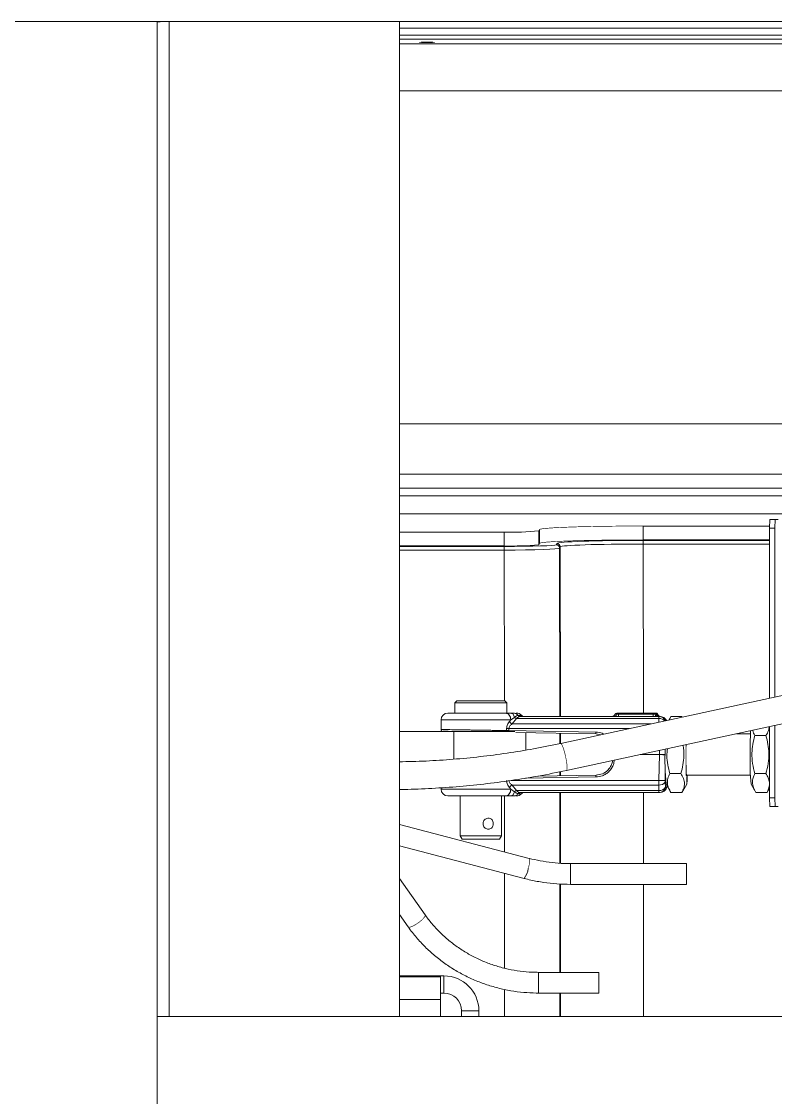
# Model space of a CAD drawing. Header units: millimetres. Extents: x -16985 to -606, y 2122 to 9380.
# Drawn here: x -13072.8 to -12854.8, y 6976 to 7287.2 of the extents above; entities that cross this region are included whole.
import ezdxf

# ---------------------------------------------------------------- set-up
doc = ezdxf.new("R2010")
doc.units = ezdxf.units.MM
for name, pattern in [('K5LT32768', [0]), ('K5LT32769', [0]), ('K5LT_THIN', [0])]:
    doc.linetypes.add(name, pattern=pattern)

msp = doc.modelspace()

# ---------------------------------------------------------------- linework, layer by layer
at = {"color": 7, "linetype": 'K5LT_THIN', "lineweight": 18}
for p, q in [((-13135.55, 7287.19), (-11818.55, 7287.19)), ((-13093.55, 7287.19), (-13033.55, 7287.19)), ((-13033.55, 6078.19), (-13033.55, 7287.19)), ((-13030.15, 6999.44), (-13030.15, 7287.19)), ((-12963.55, 7287.19), (-13030.15, 7287.19)), ((-12963.55, 6999.44), (-12963.55, 7287.19)), ((-12694.55, 7285.26), (-12963.55, 7285.26)), ((-12963.55, 7283.26), (-12518.55, 7283.26)), ((-12694.55, 7283.26), (-12963.55, 7283.26)), ((-12963.55, 7282.06), (-12518.55, 7282.06)), ((-12518.55, 7152.18), (-12963.55, 7152.18)), ((-12856.5, 7140.69), (-12856.42, 7143.19)), ((-12854.92, 7143.19), (-12856.42, 7143.19)), ((-12855, 7140.69), (-12854.92, 7143.19)), ((-12854.92, 7143.19), (-12854.02, 7143.19)), ((-12963.55, 7139.54), (-12933.21, 7139.54)), ((-12933.21, 7135.54), (-12933.21, 7139.54)), ((-12923.21, 7139.88), (-12923.02, 7140.25)), ((-12923.21, 7139.88), (-12923.21, 7135.88)), ((-12923.02, 7136.25), (-12923.02, 7140.25)), ((-12893.03, 7141.28), (-12893.03, 7137.28)), ((-12893.03, 7141.28), (-12856.48, 7141.28)), ((-12856.5, 7140.69), (-12855, 7140.69)), ((-12856.5, 7091.44), (-12856.5, 7140.69)), ((-12855, 7091.76), (-12855, 7140.69)), ((-12893.03, 7137.28), (-12856.5, 7137.28)), ((-12893.02, 7137.11), (-12893.02, 7136.07)), ((-12963.55, 7135.54), (-12933.21, 7135.54)), ((-12933.21, 7135.36), (-12933.21, 7134.33)), ((-12923.21, 7135.88), (-12923.02, 7136.25)), ((-12918.21, 7135.88), (-12918.02, 7136.25)), ((-12917.02, 7135.25), (-12917.21, 7134.88)), ((-12789.58, 7105.89), (-12916.9, 7078.39)), ((-12915.22, 7070.57), (-12789.59, 7097.7)), ((-12946.89, 7090.69), (-12947.49, 7090.09)), ((-12947.49, 7090.09), (-12947.49, 7087.19)), ((-12937.23, 7090.09), (-12947.49, 7090.09)), ((-12937.45, 7090.69), (-12946.89, 7090.69)), ((-12933.09, 7090.69), (-12937.45, 7090.69)), ((-12932.49, 7090.09), (-12937.23, 7090.09)), ((-12932.49, 7090.09), (-12933.09, 7090.69)), ((-12932.49, 7087.23), (-12932.49, 7090.09)), ((-12932.84, 7087.19), (-12949.48, 7087.19)), ((-12932.59, 7087.12), (-12932.84, 7087.19)), ((-12931.33, 7087.19), (-12932.57, 7087.15)), ((-12930.6, 7087.19), (-12931.34, 7087.19)), ((-12929.77, 7087.19), (-12929.75, 7087.19)), ((-12900.7, 7087.19), (-12900.45, 7087.19)), ((-12900.13, 7087.19), (-12900.45, 7087.19)), ((-12900.15, 7086.85), (-12890.15, 7086.85)), ((-12890.14, 7087.19), (-12900.13, 7087.19)), ((-12890.15, 7086.85), (-12889.57, 7086.85)), ((-12889.81, 7087.19), (-12890.14, 7087.19)), ((-12889.81, 7087.19), (-12889.63, 7087.19)), ((-12889.57, 7086.85), (-12889.25, 7086.85)), ((-12889.34, 7087.19), (-12889.36, 7087.19)), ((-12889.06, 7086.85), (-12888.87, 7086.85)), ((-12951.49, 7085.19), (-12951.49, 7082.43)), ((-12931.7, 7084.74), (-12931.33, 7085.19)), ((-12931.33, 7085.19), (-12930.27, 7085.93)), ((-12929.7, 7085.6), (-12930.96, 7084.03)), ((-12888.54, 7085.6), (-12929.7, 7085.6)), ((-12928.69, 7086.18), (-12928.75, 7086.21)), ((-12928.56, 7086.19), (-12901.26, 7086.19)), ((-12890.18, 7086.17), (-12900.17, 7086.17)), ((-12888.49, 7086.19), (-12889.08, 7086.19)), ((-12888.47, 7086.19), (-12888.71, 7086.23)), ((-12888.47, 7086.19), (-12888.49, 7086.19)), ((-12888.22, 7086.22), (-12888.41, 7086.31)), ((-12888.02, 7086.18), (-12888.22, 7086.18)), ((-12888.05, 7086.18), (-12888.02, 7086.18)), ((-12885.23, 7085.82), (-12885.61, 7085.15)), ((-12885.02, 7086.16), (-12885.52, 7085.17)), ((-12881.82, 7086.16), (-12885.02, 7086.16)), ((-12881.82, 7086.16), (-12881.75, 7085.98)), ((-12881.73, 7085.99), (-12881.82, 7086.16)), ((-12855, 7062.69), (-12855, 7083.58)), ((-12947.79, 7081.82), (-12963.55, 7081.82)), ((-12930.18, 7081.82), (-12947.79, 7081.82)), ((-12945.99, 7081.84), (-12945.99, 7081.82)), ((-12932.55, 7082.11), (-12932.53, 7082.72)), ((-12931.85, 7082.69), (-12931.87, 7082.11)), ((-12906.69, 7081.67), (-12931.87, 7082.11)), ((-12929.82, 7081.55), (-12906.68, 7081.15)), ((-12926.99, 7076.47), (-12926.99, 7081.5)), ((-12906.68, 7081.15), (-12905.38, 7080.88)), ((-12862.04, 7081.19), (-12866.07, 7081.19)), ((-12860.75, 7080.67), (-12857.55, 7080.67)), ((-12856.5, 7062.69), (-12856.5, 7083.25)), ((-12888.55, 7067.68), (-12888.3, 7075.17)), ((-12888.3, 7075.17), (-12888.3, 7075.2)), ((-12906.68, 7069.22), (-12923.55, 7068.93)), ((-12882.13, 7069.7), (-12885.34, 7069.7)), ((-12880.48, 7069.19), (-12880.42, 7069.19)), ((-12880.48, 7069.19), (-12862.04, 7069.19)), ((-12860.75, 7069.7), (-12857.55, 7069.7)), ((-12951.49, 7065.57), (-12951.49, 7065.19)), ((-12931.33, 7065.19), (-12931.7, 7065.63)), ((-12930.27, 7064.44), (-12931.33, 7065.19)), ((-12930.96, 7066.34), (-12888.53, 7066.34)), ((-12930.96, 7066.34), (-12929.7, 7064.77)), ((-12929.7, 7064.77), (-12888.54, 7064.77)), ((-12888.53, 7066.34), (-12888.54, 7064.77)), ((-12886.59, 7065.75), (-12886.64, 7067.2)), ((-12886.26, 7065.61), (-12886.57, 7065.61)), ((-12886.44, 7066.65), (-12885.23, 7064.56)), ((-12886.23, 7066.3), (-12886.25, 7065.75)), ((-12881.61, 7064.55), (-12880.41, 7066.65)), ((-12861.85, 7066.65), (-12860.64, 7064.55)), ((-12857.03, 7064.56), (-12856.5, 7065.47)), ((-12932.84, 7063.19), (-12949.48, 7063.19)), ((-12945.99, 7063.19), (-12945.99, 7051.69)), ((-12933.99, 7051.69), (-12933.99, 7063.19)), ((-12932.84, 7063.19), (-12932.58, 7063.26)), ((-12932.58, 7063.22), (-12931.33, 7063.19)), ((-12931.34, 7063.19), (-12930.6, 7063.19)), ((-12929.95, 7063.19), (-12930.6, 7063.19)), ((-12928.74, 7064.16), (-12928.68, 7064.2)), ((-12888.49, 7064.19), (-12928.56, 7064.19)), ((-12888.49, 7064.19), (-12888.18, 7064.19)), ((-12885.02, 7064.22), (-12881.82, 7064.22)), ((-12881.82, 7064.22), (-12881.64, 7064.57)), ((-12857.23, 7064.22), (-12860.44, 7064.22)), ((-12857.05, 7064.57), (-12857.23, 7064.22)), ((-12856.42, 7060.19), (-12856.5, 7062.69)), ((-12856.5, 7062.69), (-12855, 7062.69)), ((-12854.92, 7060.19), (-12855, 7062.69)), ((-12856.42, 7060.19), (-12854.92, 7060.19)), ((-12854.02, 7060.19), (-12854.92, 7060.19)), ((-12925.98, 7045.15), (-12963.55, 7054.97)), ((-12945.99, 7051.69), (-12945.41, 7050.69)), ((-12945.99, 7051.69), (-12937.78, 7051.69)), ((-12945.41, 7050.69), (-12934.57, 7050.69)), ((-12937.78, 7051.69), (-12933.99, 7051.69)), ((-12934.57, 7050.69), (-12933.99, 7051.69)), ((-12963.55, 7048.77), (-12927.5, 7039.35)), ((-12880.55, 7043.63), (-12914.07, 7043.63)), ((-12880.55, 7040.63), (-12880.55, 7043.63)), ((-12880.55, 7037.63), (-12880.55, 7040.63)), ((-12956.09, 7028.79), (-12963.55, 7039.31)), ((-12914.07, 7037.63), (-12880.55, 7037.63)), ((-12963.55, 7028.94), (-12960.98, 7025.32)), ((-12905.85, 7012.18), (-12923.29, 7012.18)), ((-12905.85, 7009.18), (-12905.85, 7012.18)), ((-12951.65, 7011.17), (-12963.55, 7011.17)), ((-12951.65, 7010.91), (-12951.65, 7011.17)), ((-12951.65, 7011.17), (-12950.65, 7011.17)), ((-12951.65, 7010.91), (-12951.65, 7004.29)), ((-12950.65, 7011.17), (-12950.65, 7006.17)), ((-12905.85, 7006.18), (-12905.85, 7009.18)), ((-12951.65, 7006.17), (-12950.65, 7006.17)), ((-12923.29, 7006.18), (-12905.85, 7006.18)), ((-12951.65, 7004.29), (-12963.55, 7004.29)), ((-12951.65, 7004.29), (-12951.65, 6999.44)), ((-11818.45, 6999.44), (-13033.55, 6999.44)), ((-13033.55, 6999.44), (-13033.55, 6939.5)), ((-12963.55, 6999.44), (-13030.15, 6999.44)), ((-12945.55, 7001.07), (-12945.55, 6999.44)), ((-12945.55, 7001.07), (-12940.55, 7001.07)), ((-12940.55, 7001.07), (-12940.55, 6999.44))]:
    msp.add_line(p, q, dxfattribs=at)
at = {"color": 8, "linetype": 'K5LT32768', "lineweight": 15, "true_color": 0x808080}
for p, q in [((-12963.55, 7280.71), (-12518.55, 7280.71)), ((-12963.55, 7267.16), (-12518.55, 7267.16)), ((-12963.55, 7170.85), (-12518.55, 7170.85)), ((-12963.55, 7156.25), (-12518.55, 7156.25)), ((-12518.55, 7150.01), (-12963.55, 7150.01)), ((-12963.55, 7144.81), (-12818.34, 7144.81)), ((-12893.02, 7137.11), (-12856.5, 7137.11)), ((-12963.55, 7135.36), (-12933.21, 7135.36)), ((-12933.21, 7134.33), (-12963.55, 7134.33)), ((-12933.18, 7090.69), (-12933.21, 7134.33)), ((-12917.21, 7134.88), (-12917.18, 7086.19)), ((-12916.99, 7086.19), (-12917.02, 7135.25)), ((-12893.02, 7136.07), (-12892.99, 7087.19)), ((-12856.5, 7136.07), (-12893.02, 7136.07)), ((-12929.24, 7086.52), (-12928.23, 7086.52)), ((-12901.17, 7086.85), (-12900.72, 7086.85)), ((-12931.33, 7085.19), (-12951.49, 7085.19)), ((-12890.79, 7084.03), (-12930.96, 7084.03)), ((-12888.53, 7084.52), (-12888.54, 7085.6)), ((-12947.79, 7073.86), (-12947.79, 7081.82)), ((-12897.01, 7082.69), (-12931.85, 7082.69)), ((-12917.18, 7081.33), (-12917.17, 7078.34)), ((-12916.99, 7078.38), (-12916.99, 7081.33)), ((-12893.93, 7075.17), (-12888.3, 7075.17)), ((-12893.77, 7075.2), (-12888.3, 7075.2)), ((-12888.3, 7075.2), (-12888.34, 7076.38)), ((-12906.69, 7068.71), (-12927.09, 7068.35)), ((-12917.17, 7070.19), (-12917.17, 7069.04)), ((-12916.98, 7069.04), (-12916.98, 7070.22)), ((-12915.16, 7070.6), (-12915.21, 7070.57)), ((-12951.49, 7065.19), (-12931.33, 7065.19)), ((-12931.15, 7067.68), (-12888.55, 7067.68)), ((-12933.15, 7047.03), (-12933.16, 7063.19)), ((-12928.23, 7063.85), (-12929.24, 7063.85)), ((-12917.16, 7064.19), (-12917.15, 7043.76)), ((-12916.97, 7043.75), (-12916.98, 7064.19)), ((-12892.98, 7064.19), (-12892.97, 7043.63)), ((-12914.07, 7040.63), (-12914.07, 7043.63)), ((-12933.13, 7013.4), (-12933.15, 7040.82)), ((-12914.07, 7037.63), (-12914.07, 7040.63)), ((-12917.15, 7037.75), (-12917.13, 7012.18)), ((-12916.95, 7012.18), (-12916.96, 7037.74)), ((-12892.96, 7037.63), (-12892.94, 6999.44)), ((-12923.29, 7009.18), (-12923.29, 7012.18)), ((-12951.65, 7010.91), (-12963.55, 7010.91)), ((-12923.29, 7006.18), (-12923.29, 7009.18)), ((-12933.12, 6999.44), (-12933.13, 7007.25)), ((-12917.13, 7006.18), (-12917.13, 6999.44)), ((-12916.94, 6999.44), (-12916.94, 7006.18))]:
    msp.add_line(p, q, dxfattribs=at)
at = {"color": 7, "linetype": 'K5LT_THIN', "const_width": 0.18}
msp.add_lwpolyline([(-12955.55, 7281.28), (-12956.36, 7281.27), (-12957.04, 7281.25), (-12957.49, 7281.23), (-12957.65, 7281.19), (-12957.49, 7281.15), (-12957.04, 7281.12), (-12956.36, 7281.11), (-12955.55, 7281.1), (-12954.75, 7281.11), (-12954.07, 7281.12), (-12953.61, 7281.15), (-12953.45, 7281.19), (-12953.61, 7281.23), (-12954.07, 7281.25), (-12954.75, 7281.27)], close=True, dxfattribs=at)
for points in [[(-12923.02, 7140.25), (-12922.78, 7140.37), (-12922.17, 7140.48), (-12921.21, 7140.59), (-12919.89, 7140.7), (-12918.25, 7140.8), (-12916.3, 7140.89), (-12914.06, 7140.98), (-12911.56, 7141.06), (-12908.83, 7141.12), (-12905.91, 7141.18), (-12902.83, 7141.22), (-12899.63, 7141.26), (-12896.35, 7141.27), (-12893.03, 7141.28)], [(-12893.03, 7137.28), (-12896.35, 7137.28), (-12899.63, 7137.26), (-12902.83, 7137.23), (-12905.91, 7137.18), (-12908.83, 7137.13), (-12911.56, 7137.06), (-12914.06, 7136.98), (-12916.3, 7136.9), (-12918.25, 7136.8), (-12919.89, 7136.7), (-12921.21, 7136.6), (-12922.17, 7136.48), (-12922.78, 7136.37), (-12923.02, 7136.25)], [(-12880.22, 7069.19), (-12880.23, 7068.99), (-12880.27, 7067.93), (-12880.32, 7067.17), (-12880.38, 7066.74), (-12880.44, 7066.65), (-12880.49, 7066.91), (-12880.55, 7067.51), (-12880.6, 7068.43), (-12880.64, 7069.62), (-12880.67, 7071.04), (-12880.69, 7072.63), (-12880.71, 7074.32), (-12880.71, 7076.05), (-12880.69, 7077.75), (-12880.69, 7078.03)], [(-12880.61, 7078.05), (-12880.62, 7076.68), (-12880.63, 7075.19)], [(-12880.62, 7075.19), (-12880.62, 7076.68), (-12880.6, 7078.05)], [(-12880.63, 7075.19), (-12880.62, 7073.69), (-12880.61, 7072.28), (-12880.58, 7071.04), (-12880.54, 7070.04), (-12880.5, 7069.34), (-12880.45, 7068.98), (-12880.4, 7068.98), (-12880.36, 7069.19)]]:
    msp.add_lwpolyline(points, dxfattribs=at)
at = {"color": 8, "linetype": 'K5LT32769', "true_color": 0x808080, "const_width": 0.18}
for points in [[(-12916.9, 7078.39), (-12916.87, 7078.39), (-12916.65, 7078.2), (-12916.38, 7077.67), (-12916.08, 7076.86), (-12915.77, 7075.84), (-12915.5, 7074.7), (-12915.27, 7073.54), (-12915.11, 7072.46), (-12915.04, 7071.57), (-12915.05, 7070.93), (-12915.16, 7070.6)], [(-12926.26, 7042.19), (-12926.03, 7043.18), (-12925.89, 7044.07), (-12925.85, 7044.73), (-12925.92, 7045.1), (-12925.98, 7045.15)], [(-12957.82, 7026.69), (-12957.05, 7027.33), (-12956.46, 7027.93), (-12956.12, 7028.43), (-12956.07, 7028.76), (-12956.09, 7028.79)], [(-12960.98, 7025.32), (-12960.75, 7025.22), (-12960.24, 7025.32), (-12959.52, 7025.62), (-12958.68, 7026.1), (-12957.82, 7026.69)]]:
    msp.add_lwpolyline(points, dxfattribs=at)
at = {"color": 7, "linetype": 'K5LT_THIN', "lineweight": 18}
for centre, radius, start, end in [((-13031, 7267.65), 19.56, 87.5139, 97.4963), ((-12930.77, 7214.37), 74.88, 268.1337, 275.7948), ((-12930.77, 7210.37), 74.88, 268.1337, 275.7948), ((-12918.21, 7134.88), 1, 0.054, 89.9722), ((-12918.02, 7135.25), 1, 0.054, 89.9722), ((-12949.49, 7085.19), 2, 90, 180), ((-12929.73, 7085.19), 2, 41.8103, 90), ((-12927.49, 7087.19), 1, 221.8103, 270), ((-12902.11, 7087.19), 1, 270, 340.5288), ((-12900.7, 7086.69), 0.5, 90, 160.5288), ((-12878.48, 7085.32), 10.06, 175.9172, 178.3893), ((-12888.14, 7086.05), 0.377, 158.7014, 182.3326), ((-12888.49, 7084.19), 2, 21.7967, 89.991), ((-12888.18, 7084.19), 2, 23.7061, 89.9919), ((-12902.82, 7081.47), 3.88, 177.0446, 184.7009), ((-12693.8, 7075.8), 168.32, 177.8685, 180.2103), ((-12804.89, 7073.82), 81.86, 177.9636, 185.026), ((-12793.56, 7073.06), 68.59, 178.227, 185.3659), ((-12949.49, 7065.19), 2, 180, 270), ((-12833.27, 7067.74), 55.29, 180.0537, 180.8079), ((-12887.29, 7096.72), 29.06, 267.5038, 271.2534), ((-12855, 7067.41), 33.55, 180.7691, 181.8227), ((-12888.35, 7066.83), 2.07, 264.7885, 328.3318), ((-12878.48, 7065.06), 10.06, 181.6103, 184.083), ((-12888.37, 7068.48), 2.14, 265.5782, 323.5177), ((-12888.49, 7066.19), 2, 270.0099, 343.246), ((-12888.18, 7066.19), 2, 270.0102, 343.2456), ((-12929.73, 7065.19), 2, 270, 318.1897), ((-12927.49, 7063.19), 1, 90, 138.1897), ((-12888.14, 7064.32), 0.377, 177.6673, 201.2987), ((-12950.65, 7001.07), 10.1, 0, 90), ((-12950.65, 7001.07), 5.1, 0, 90)]:
    msp.add_arc(centre, radius, start, end, dxfattribs=at)
at = {"color": 8, "linetype": 'K5LT32768', "lineweight": 15, "true_color": 0x808080}
for centre, radius, start, end in [((-12888.41, 7083.32), 2.29, 43.8577, 93.1325), ((-12931.34, 7042.72), 5.11, 318.6946, 354.0285)]:
    msp.add_arc(centre, radius, start, end, dxfattribs=at)
at = {"color": 7, "linetype": 'K5LT_THIN', "lineweight": 18}
for centre, major_axis, ratio, start_param, end_param in [((-12893.02, 7136.24), (25, 0), 0.034899, 1.570796, 3.12415), ((-12933.21, 7135.89), (15, 0), 0.034899, -1.570796, -0.017443), ((-12933.21, 7134.89), (16, 0), 0.034899, -1.570798, -0.017444), ((-12893.02, 7135.24), (24, 0), 0.034899, 1.570797, 3.124151), ((-12886.69, 7121.02), (-0.07, 57.31), 0.00116, 2.641017, 2.768178)]:
    msp.add_ellipse(centre, major_axis=major_axis, ratio=ratio, start_param=start_param, end_param=end_param, dxfattribs=at)
at = {"color": 8, "linetype": 'K5LT32768', "lineweight": 15, "true_color": 0x808080}
for points, knots in [([(-12931.33, 7085.19), (-12931.36, 7085.45), (-12931.4, 7085.97), (-12931.75, 7086.63), (-12932.17, 7087.04), (-12932.48, 7087.1), (-12932.59, 7087.12)], [0, 0, 0, 0, 0.280977, 0.561955, 0.842932, 1, 1, 1, 1]), ([(-12888.71, 7086.23), (-12888.72, 7086.23), (-12888.8, 7086.25), (-12888.95, 7086.36), (-12889.14, 7086.57), (-12889.21, 7086.76), (-12889.25, 7086.85)], [0, 0, 0, 0, 0.005294, 0.336863, 0.668431, 1, 1, 1, 1]), ([(-12932.55, 7082.11), (-12933.36, 7082.12), (-12934.63, 7082.14), (-12936.72, 7082.18), (-12938.49, 7082.2), (-12940.24, 7082.23), (-12941.75, 7082.26), (-12943.09, 7082.28), (-12944.14, 7082.3), (-12944.78, 7082.31), (-12945, 7082.31), (-12945.04, 7082.31), (-12945.1, 7082.32), (-12945.24, 7082.32), (-12945.47, 7082.32), (-12945.93, 7082.33), (-12946.78, 7082.34), (-12948.27, 7082.37), (-12949.65, 7082.39), (-12950.63, 7082.41), (-12951.36, 7082.42), (-12951.43, 7082.43), (-12951.48, 7082.43)], [0, 0, 0, 0, 0.112309, 0.17801, 0.249993, 0.317633, 0.374911, 0.421818, 0.472705, 0.50025, 0.500514, 0.500786, 0.504591, 0.508926, 0.517555, 0.534646, 0.568155, 0.632467, 0.750186, 0.814062, 0.877042, 1, 1, 1, 1]), ([(-12904.4, 7081.09), (-12904.55, 7081.17), (-12905.25, 7081.55), (-12906.06, 7081.61), (-12906.69, 7081.67)], [0, 0, 0, 0, 0.217166, 1, 1, 1, 1]), ([(-12906.69, 7068.71), (-12906.06, 7068.78), (-12905.05, 7068.89), (-12903.78, 7069.55), (-12902.84, 7070.31), (-12902.1, 7071.26), (-12901.54, 7072.35), (-12901.45, 7073.14), (-12901.4, 7073.56)], [0, 0, 0, 0, 0.238725, 0.383202, 0.540023, 0.697314, 0.842841, 1, 1, 1, 1]), ([(-12932.58, 7063.26), (-12932.47, 7063.28), (-12932.17, 7063.33), (-12931.75, 7063.74), (-12931.4, 7064.4), (-12931.36, 7064.92), (-12931.33, 7065.19)], [0, 0, 0, 0, 0.152632, 0.435088, 0.717544, 1, 1, 1, 1])]:
    msp.add_open_spline(points, degree=3, knots=knots, dxfattribs=at)
at = {"color": 7, "linetype": 'K5LT_THIN', "lineweight": 18}
for points, knots in [([(-12930.27, 7085.93), (-12930.31, 7086.1), (-12930.41, 7086.45), (-12930.67, 7086.85), (-12930.99, 7087.13), (-12931.22, 7087.17), (-12931.34, 7087.19)], [0, 0, 0, 0, 0.233555, 0.484967, 0.744399, 1, 1, 1, 1]), ([(-12930.27, 7085.93), (-12930.09, 7086.08), (-12929.71, 7086.41), (-12929.4, 7086.48), (-12929.24, 7086.52)], [0, 0, 0, 0, 0.454488, 1, 1, 1, 1]), ([(-12900.72, 7086.85), (-12900.64, 7086.85), (-12900.46, 7086.85), (-12900.26, 7086.85), (-12900.15, 7086.85)], [0, 0, 0, 0, 0.458692, 1, 1, 1, 1]), ([(-12889.63, 7087.19), (-12889.59, 7087.18), (-12889.51, 7087.17), (-12889.39, 7087.1), (-12889.3, 7086.99), (-12889.26, 7086.9), (-12889.25, 7086.85)], [0, 0, 0, 0, 0.250002, 0.500004, 0.750005, 1, 1, 1, 1]), ([(-12888.87, 7086.85), (-12888.89, 7086.9), (-12888.93, 7086.99), (-12889.04, 7087.1), (-12889.18, 7087.17), (-12889.29, 7087.18), (-12889.34, 7087.19)], [0, 0, 0, 0, 0.250001, 0.500001, 0.75, 1, 1, 1, 1]), ([(-12889.25, 7086.85), (-12889.19, 7086.85), (-12889.09, 7086.85), (-12889.07, 7086.85), (-12889.06, 7086.85)], [0, 0, 0, 0, 0.50735, 1, 1, 1, 1]), ([(-12932.53, 7082.72), (-12932.51, 7082.92), (-12932.47, 7083.31), (-12932.21, 7084.05), (-12931.9, 7084.46), (-12931.7, 7084.74)], [0, 0, 0, 0, 0.245673, 0.503207, 1, 1, 1, 1]), ([(-12930.96, 7084.03), (-12931.17, 7083.86), (-12931.49, 7083.59), (-12931.78, 7083.09), (-12931.83, 7082.82), (-12931.85, 7082.69)], [0, 0, 0, 0, 0.526457, 0.779528, 1, 1, 1, 1]), ([(-12931.7, 7084.74), (-12931.66, 7084.67), (-12931.58, 7084.53), (-12931.39, 7084.33), (-12931.18, 7084.15), (-12931.03, 7084.07), (-12930.96, 7084.03)], [0, 0, 0, 0, 0.242868, 0.496543, 0.752043, 1, 1, 1, 1]), ([(-12930.27, 7085.93), (-12930.18, 7085.86), (-12930.01, 7085.72), (-12929.8, 7085.64), (-12929.7, 7085.6)], [0, 0, 0, 0, 0.503669, 1, 1, 1, 1]), ([(-12928.56, 7086.19), (-12928.74, 7086.16), (-12929.11, 7086.1), (-12929.5, 7085.77), (-12929.7, 7085.6)], [0, 0, 0, 0, 0.485804, 1, 1, 1, 1]), ([(-12900.17, 7086.17), (-12900.37, 7086.18), (-12900.75, 7086.18), (-12901.1, 7086.18), (-12901.26, 7086.19)], [0, 0, 0, 0, 0.515545, 1, 1, 1, 1]), ([(-12889.08, 7086.19), (-12889.25, 7086.18), (-12889.61, 7086.18), (-12889.99, 7086.18), (-12890.18, 7086.17)], [0, 0, 0, 0, 0.484628, 1, 1, 1, 1]), ([(-12888.22, 7086.18), (-12888.24, 7086.18), (-12888.27, 7086.18), (-12888.4, 7086.18), (-12888.47, 7086.19)], [0, 0, 0, 0, 0.514665, 1, 1, 1, 1]), ([(-12886.35, 7084.99), (-12886.35, 7084.99), (-12886.41, 7085.25), (-12886.7, 7085.6), (-12887.06, 7085.82), (-12887.2, 7085.9)], [0, 0, 0, 0, 0.003059, 0.618259, 1, 1, 1, 1]), ([(-12951.49, 7082.45), (-12951.48, 7082.38), (-12951.48, 7082.28), (-12951.42, 7082.16), (-12951.37, 7082.11), (-12951.35, 7082.08)], [0, 0, 0, 0, 0.478117, 0.736209, 1, 1, 1, 1]), ([(-12950.99, 7081.93), (-12950.99, 7081.93), (-12951.18, 7081.93), (-12950.72, 7081.92), (-12949.55, 7081.9), (-12947.66, 7081.87), (-12946, 7081.84), (-12945.26, 7081.82)], [0, 0, 0, 0, 0.000103, 0.26185, 0.523608, 0.785391, 1, 1, 1, 1]), ([(-12931.87, 7082.11), (-12931.93, 7082.11), (-12932.05, 7082.11), (-12932.23, 7082.11), (-12932.4, 7082.11), (-12932.5, 7082.11), (-12932.55, 7082.11)], [0, 0, 0, 0, 0.250009, 0.499929, 0.749884, 1, 1, 1, 1]), ([(-12931.85, 7082.69), (-12931.91, 7082.69), (-12932.03, 7082.7), (-12932.21, 7082.71), (-12932.38, 7082.71), (-12932.48, 7082.72), (-12932.53, 7082.72)], [0, 0, 0, 0, 0.247849, 0.5, 0.752151, 1, 1, 1, 1]), ([(-12860.75, 7069.7), (-12861, 7070.65), (-12861.49, 7072.58), (-12861.67, 7075.43), (-12861.41, 7078.16), (-12860.97, 7079.83), (-12860.75, 7080.67)], [0, 0, 0, 0, 0.264614, 0.534966, 0.765352, 1, 1, 1, 1]), ([(-12860.75, 7080.67), (-12861.01, 7081.15), (-12861.29, 7081.65), (-12861.32, 7082.18), (-12861.32, 7082.21)], [0, 0, 0, 0, 0.934288, 1, 1, 1, 1]), ([(-12857.55, 7080.67), (-12857.26, 7081.15), (-12856.76, 7081.99), (-12856.65, 7082.85), (-12856.61, 7083.23)], [0, 0, 0, 0, 0.567113, 1, 1, 1, 1]), ([(-12857.55, 7069.7), (-12857.3, 7070.65), (-12856.81, 7072.58), (-12856.63, 7075.43), (-12856.89, 7078.16), (-12857.33, 7079.83), (-12857.55, 7080.67)], [0, 0, 0, 0, 0.264614, 0.534966, 0.765352, 1, 1, 1, 1]), ([(-12916.9, 7078.39), (-12918.23, 7078.11), (-12922.09, 7077.3), (-12928.55, 7076.14), (-12936.29, 7075), (-12944.07, 7074.12), (-12951.9, 7073.5), (-12958.4, 7073.15), (-12962.29, 7073.11), (-12963.55, 7073.1)], [0, 0, 0, 0, 0.087107, 0.253572, 0.420045, 0.586517, 0.752987, 0.919456, 1, 1, 1, 1]), ([(-12881.5, 7077.85), (-12881.5, 7077.84), (-12881.27, 7076.84), (-12881.24, 7074.94), (-12881.47, 7072.22), (-12881.91, 7070.55), (-12882.13, 7069.7)], [0, 0, 0, 0, 0.006854, 0.371967, 0.683106, 1, 1, 1, 1]), ([(-12886.04, 7076.87), (-12886.11, 7076.18), (-12886.26, 7074.64), (-12885.98, 7072.22), (-12885.56, 7070.54), (-12885.34, 7069.7)], [0, 0, 0, 0, 0.286762, 0.640114, 1, 1, 1, 1]), ([(-12901.87, 7073.46), (-12901.88, 7073.31), (-12901.93, 7072.82), (-12902.32, 7071.84), (-12903.21, 7070.56), (-12904.77, 7069.47), (-12906.05, 7069.3), (-12906.68, 7069.22)], [0, 0, 0, 0, 0.06208, 0.21305, 0.44735, 0.731298, 1, 1, 1, 1]), ([(-12963.55, 7065.07), (-12963.42, 7065.07), (-12960.61, 7065.09), (-12955.12, 7065.3), (-12947.11, 7065.81), (-12939.13, 7066.6), (-12931.19, 7067.64), (-12923.21, 7068.93), (-12917.91, 7070.02), (-12915.22, 7070.57)], [0, 0, 0, 0, 0.008301, 0.172528, 0.336764, 0.501002, 0.665241, 0.829481, 1, 1, 1, 1]), ([(-12885.34, 7069.7), (-12885.56, 7069.23), (-12886, 7068.26), (-12886.1, 7066.84), (-12885.75, 7065.47), (-12885.27, 7064.64), (-12885.02, 7064.22)], [0, 0, 0, 0, 0.264614, 0.534966, 0.765352, 1, 1, 1, 1]), ([(-12882.13, 7069.7), (-12881.86, 7069.23), (-12881.31, 7068.26), (-12881.05, 7066.84), (-12881.24, 7065.47), (-12881.62, 7064.64), (-12881.82, 7064.22)], [0, 0, 0, 0, 0.264614, 0.534966, 0.765352, 1, 1, 1, 1]), ([(-12860.44, 7064.22), (-12860.71, 7064.69), (-12861.26, 7065.66), (-12861.52, 7067.08), (-12861.34, 7068.44), (-12860.95, 7069.28), (-12860.75, 7069.7)], [0, 0, 0, 0, 0.264614, 0.534966, 0.765352, 1, 1, 1, 1]), ([(-12857.23, 7064.22), (-12857.02, 7064.69), (-12856.58, 7065.66), (-12856.48, 7067.08), (-12856.82, 7068.44), (-12857.3, 7069.28), (-12857.55, 7069.7)], [0, 0, 0, 0, 0.264614, 0.534966, 0.765352, 1, 1, 1, 1]), ([(-12931.7, 7065.63), (-12931.91, 7065.91), (-12932.22, 7066.33), (-12932.47, 7067.06), (-12932.51, 7067.46), (-12932.53, 7067.65)], [0, 0, 0, 0, 0.501761, 0.756675, 1, 1, 1, 1]), ([(-12931.85, 7067.68), (-12931.83, 7067.56), (-12931.78, 7067.28), (-12931.49, 7066.78), (-12931.17, 7066.52), (-12930.96, 7066.34)], [0, 0, 0, 0, 0.21837, 0.468586, 1, 1, 1, 1]), ([(-12930.96, 7066.34), (-12931.03, 7066.3), (-12931.18, 7066.22), (-12931.39, 7066.05), (-12931.58, 7065.85), (-12931.66, 7065.7), (-12931.7, 7065.63)], [0, 0, 0, 0, 0.247957, 0.503457, 0.757132, 1, 1, 1, 1]), ([(-12930.27, 7064.44), (-12930.18, 7064.51), (-12930, 7064.65), (-12929.8, 7064.73), (-12929.7, 7064.77)], [0, 0, 0, 0, 0.510777, 1, 1, 1, 1]), ([(-12929.7, 7064.77), (-12929.5, 7064.6), (-12929.11, 7064.27), (-12928.74, 7064.21), (-12928.56, 7064.19)], [0, 0, 0, 0, 0.513457, 1, 1, 1, 1]), ([(-12886.91, 7064.67), (-12886.8, 7064.76), (-12886.52, 7065.01), (-12886.3, 7065.36), (-12886.27, 7065.61), (-12886.27, 7065.62)], [0, 0, 0, 0, 0.364923, 0.967322, 1, 1, 1, 1]), ([(-12886.64, 7067.2), (-12886.64, 7067.26), (-12886.65, 7067.39), (-12886.65, 7067.56), (-12886.65, 7067.65), (-12886.65, 7067.66)], [0, 0, 0, 0, 0.46546, 0.93092, 1, 1, 1, 1]), ([(-12886.57, 7065.61), (-12886.58, 7065.62), (-12886.58, 7065.63), (-12886.59, 7065.71), (-12886.59, 7065.75)], [0, 0, 0, 0, 0.479844, 1, 1, 1, 1]), ([(-12886.25, 7065.75), (-12886.25, 7065.71), (-12886.26, 7065.63), (-12886.26, 7065.62), (-12886.26, 7065.61)], [0, 0, 0, 0, 0.479844, 1, 1, 1, 1]), ([(-12931.34, 7063.19), (-12931.22, 7063.2), (-12930.99, 7063.24), (-12930.67, 7063.52), (-12930.41, 7063.93), (-12930.31, 7064.27), (-12930.27, 7064.44)], [0, 0, 0, 0, 0.255601, 0.515033, 0.766445, 1, 1, 1, 1]), ([(-12929.24, 7063.85), (-12929.41, 7063.9), (-12929.66, 7063.96), (-12930.03, 7064.23), (-12930.19, 7064.38), (-12930.27, 7064.44)], [0, 0, 0, 0, 0.573776, 0.811999, 1, 1, 1, 1]), ([(-12937.78, 7053.59), (-12937.95, 7053.6), (-12938.28, 7053.64), (-12938.74, 7053.9), (-12939.11, 7054.3), (-12939.33, 7054.8), (-12939.37, 7055.34), (-12939.23, 7055.86), (-12938.93, 7056.3), (-12938.5, 7056.63), (-12938.09, 7056.77), (-12937.69, 7056.8), (-12937.3, 7056.73), (-12936.88, 7056.47), (-12936.57, 7056.07), (-12936.39, 7055.57), (-12936.36, 7055.03), (-12936.47, 7054.51), (-12936.72, 7054.07), (-12937.1, 7053.74), (-12937.48, 7053.6), (-12937.71, 7053.59), (-12937.78, 7053.59)], [0, 0, 0, 0, 0.052409, 0.104777, 0.158239, 0.212602, 0.265726, 0.317381, 0.369634, 0.423586, 0.477754, 0.5, 0.552409, 0.604777, 0.658239, 0.712602, 0.765726, 0.817381, 0.869634, 0.923586, 0.977754, 1, 1, 1, 1]), ([(-12914.07, 7043.63), (-12914.68, 7043.64), (-12916.46, 7043.66), (-12919.4, 7043.89), (-12922.78, 7044.38), (-12924.95, 7044.9), (-12925.98, 7045.15)], [0, 0, 0, 0, 0.150041, 0.441423, 0.73284, 1, 1, 1, 1]), ([(-12927.5, 7039.35), (-12926.85, 7039.18), (-12924.97, 7038.72), (-12921.82, 7038.15), (-12917.99, 7037.72), (-12915.4, 7037.66), (-12914.07, 7037.63)], [0, 0, 0, 0, 0.150062, 0.429318, 0.708657, 1, 1, 1, 1]), ([(-12923.29, 7012.18), (-12923.89, 7012.19), (-12925.67, 7012.21), (-12928.61, 7012.48), (-12932.09, 7013.07), (-12935.5, 7013.97), (-12938.81, 7015.15), (-12942, 7016.61), (-12945.04, 7018.33), (-12947.91, 7020.31), (-12950.58, 7022.52), (-12953.03, 7024.95), (-12954.84, 7027.07), (-12955.8, 7028.39), (-12956.09, 7028.79)], [0, 0, 0, 0, 0.04652, 0.137843, 0.229187, 0.320533, 0.411888, 0.503257, 0.594646, 0.68606, 0.777505, 0.868985, 0.960505, 1, 1, 1, 1]), ([(-12960.98, 7025.32), (-12960.59, 7024.78), (-12959.46, 7023.24), (-12957.42, 7020.85), (-12954.78, 7018.22), (-12951.92, 7015.82), (-12948.86, 7013.65), (-12945.62, 7011.73), (-12942.23, 7010.08), (-12938.71, 7008.71), (-12935.08, 7007.62), (-12931.37, 7006.82), (-12927.67, 7006.34), (-12924.96, 7006.19), (-12923.53, 7006.18), (-12923.29, 7006.18)], [0, 0, 0, 0, 0.046539, 0.132037, 0.217568, 0.303128, 0.388716, 0.47433, 0.55997, 0.645632, 0.731314, 0.817014, 0.902728, 0.983957, 1, 1, 1, 1])]:
    msp.add_open_spline(points, degree=3, knots=knots, dxfattribs=at)
for points in [[(-12930.6, 7087.19), (-12930.47, 7087.18), (-12930.22, 7087.16), (-12929.85, 7087.02), (-12929.51, 7086.82), (-12929.33, 7086.62), (-12929.24, 7086.52)], [(-12928.56, 7086.19), (-12928.62, 7086.19), (-12928.75, 7086.2), (-12928.93, 7086.27), (-12929.1, 7086.37), (-12929.19, 7086.47), (-12929.24, 7086.52)], [(-12900.72, 7086.85), (-12900.75, 7086.76), (-12900.8, 7086.57), (-12900.93, 7086.36), (-12901.09, 7086.21), (-12901.21, 7086.2), (-12901.26, 7086.19)], [(-12900.72, 7086.85), (-12900.71, 7086.9), (-12900.68, 7086.99), (-12900.62, 7087.1), (-12900.54, 7087.17), (-12900.48, 7087.18), (-12900.45, 7087.19)], [(-12900.15, 7086.85), (-12900.15, 7086.76), (-12900.15, 7086.59), (-12900.16, 7086.38), (-12900.17, 7086.23), (-12900.17, 7086.19), (-12900.17, 7086.17)], [(-12900.15, 7086.85), (-12900.15, 7086.9), (-12900.14, 7086.99), (-12900.14, 7087.1), (-12900.14, 7087.17), (-12900.13, 7087.18), (-12900.13, 7087.19)], [(-12890.18, 7086.17), (-12890.18, 7086.19), (-12890.17, 7086.23), (-12890.16, 7086.38), (-12890.16, 7086.59), (-12890.15, 7086.76), (-12890.15, 7086.85)], [(-12890.14, 7087.19), (-12890.14, 7087.18), (-12890.14, 7087.17), (-12890.15, 7087.1), (-12890.15, 7086.99), (-12890.15, 7086.9), (-12890.15, 7086.85)], [(-12889.57, 7086.85), (-12889.58, 7086.9), (-12889.6, 7086.99), (-12889.66, 7087.1), (-12889.73, 7087.17), (-12889.79, 7087.18), (-12889.81, 7087.19)], [(-12889.57, 7086.85), (-12889.54, 7086.76), (-12889.5, 7086.57), (-12889.38, 7086.36), (-12889.24, 7086.21), (-12889.13, 7086.2), (-12889.08, 7086.19)], [(-12889.06, 7086.85), (-12889.09, 7086.9), (-12889.13, 7086.99), (-12889.24, 7087.1), (-12889.38, 7087.17), (-12889.49, 7087.18), (-12889.54, 7087.19)], [(-12889.06, 7086.85), (-12889.03, 7086.76), (-12888.95, 7086.59), (-12888.75, 7086.38), (-12888.5, 7086.23), (-12888.32, 7086.19), (-12888.22, 7086.18)], [(-12888.87, 7086.85), (-12888.83, 7086.76), (-12888.75, 7086.59), (-12888.55, 7086.38), (-12888.3, 7086.23), (-12888.12, 7086.19), (-12888.02, 7086.18)], [(-12888.3, 7075.2), (-12888.15, 7075.21), (-12887.84, 7075.22), (-12887.39, 7075.23), (-12886.99, 7075.23), (-12886.78, 7075.23), (-12886.68, 7075.23)], [(-12888.3, 7075.17), (-12888.15, 7075.16), (-12887.84, 7075.15), (-12887.39, 7075.14), (-12886.99, 7075.14), (-12886.78, 7075.14), (-12886.68, 7075.14)], [(-12906.68, 7069.22), (-12906.68, 7069.22), (-12906.68, 7069.22), (-12906.68, 7069.19), (-12906.69, 7069.14), (-12906.69, 7069.07), (-12906.69, 7068.99), (-12906.69, 7068.9), (-12906.69, 7068.81), (-12906.69, 7068.74), (-12906.69, 7068.71)], [(-12930.6, 7063.19), (-12930.47, 7063.2), (-12930.22, 7063.21), (-12929.85, 7063.35), (-12929.51, 7063.56), (-12929.33, 7063.75), (-12929.24, 7063.85)], [(-12929.24, 7063.85), (-12929.19, 7063.9), (-12929.1, 7064), (-12928.93, 7064.11), (-12928.75, 7064.17), (-12928.62, 7064.18), (-12928.56, 7064.19)]]:
    msp.add_open_spline(points, degree=3, dxfattribs=at)

doc.saveas('drawing.dxf')
